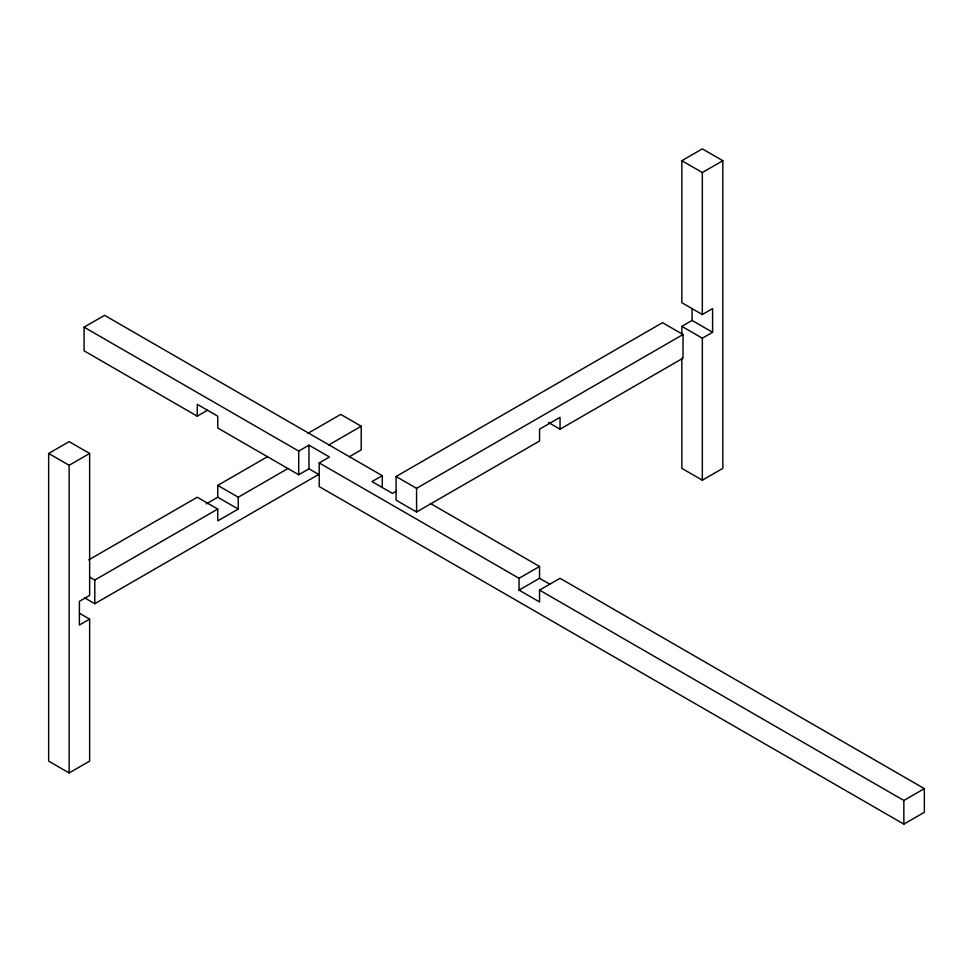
<?xml version="1.0" encoding="UTF-8"?>
<svg xmlns="http://www.w3.org/2000/svg" width="973" height="973" viewBox="0 0 973 973"><rect width="100%" height="100%" fill="white"/><g stroke="black" fill="none" stroke-linecap="round" stroke-linejoin="round"><path stroke-width="1.46" d="M207.504 410.253L197.264 416.176L84.079 350.827L84.079 327.171L104.573 315.337L382.267 475.663L382.267 487.485M48.65 453.467L69.144 441.633L89.638 453.467L89.638 595.452L79.397 601.375L79.397 625.043L89.638 619.12L89.638 761.117L69.144 772.939L48.65 761.117L48.65 453.467L69.144 465.301L89.638 453.467M681.842 335.43L681.842 326.369L702.336 338.19L712.589 332.279L712.589 308.611L702.336 314.534L681.842 302.7L681.842 160.703L702.336 148.881L722.83 160.703L722.83 468.354L702.336 480.188L681.842 468.354L681.842 358.088M681.842 160.703L702.336 172.537L722.83 160.703M88.689 559.913L197.264 497.227L217.757 509.061L217.757 520.883L238.251 509.061L238.251 497.227L287.959 468.524M238.251 509.061L217.757 497.227L217.757 485.393L267.466 456.69M308.015 433.277L340.72 414.401L361.214 426.235L361.214 449.891L349.404 456.714M206.227 503.88L217.757 497.227M84.079 327.171L298.711 451.083L308.964 445.172L329.458 456.994L319.205 462.917L319.205 486.585L903.856 824.119L924.35 812.297L924.35 788.629L560.047 578.29L539.541 590.125L539.541 601.959L519.047 590.125L519.047 578.29L319.205 462.917M89.662 577.086L94.782 580.054L217.757 509.061M328.509 445.111L361.214 426.235M197.264 416.176L197.264 404.342L217.757 416.176L217.757 428.011L298.711 474.751L308.964 468.828L319.205 474.751M84.542 597.799L94.782 603.71L319.217 474.143M382.267 475.663L372.014 481.574L392.52 493.408L396.352 491.183M560.047 429.178L560.047 417.344L539.541 429.178L539.541 441.012L416.578 512.005L396.084 500.171L396.084 476.502L662.516 322.683L683.01 334.517L683.01 358.186L560.047 429.178L548.517 422.525M681.842 326.369L692.095 320.445L712.589 332.279M396.084 476.502L416.578 488.337L683.01 334.517M519.047 578.29L539.541 566.468L539.541 578.29L519.047 590.125M539.541 590.125L903.856 800.463L924.35 788.629M430.382 503.442L539.541 566.468M539.541 578.29L549.794 584.214M217.757 485.393L238.251 497.227M79.397 613.209L89.638 619.12M903.856 800.463L903.856 824.119M702.336 172.537L702.336 314.534M702.336 338.19L702.336 480.188M692.095 308.611L692.095 320.445M416.578 488.337L416.578 512.005M308.964 445.172L308.964 468.828M298.711 451.083L298.711 474.751M94.782 580.054L94.782 603.71M69.144 465.301L69.144 772.939"/></g></svg>
